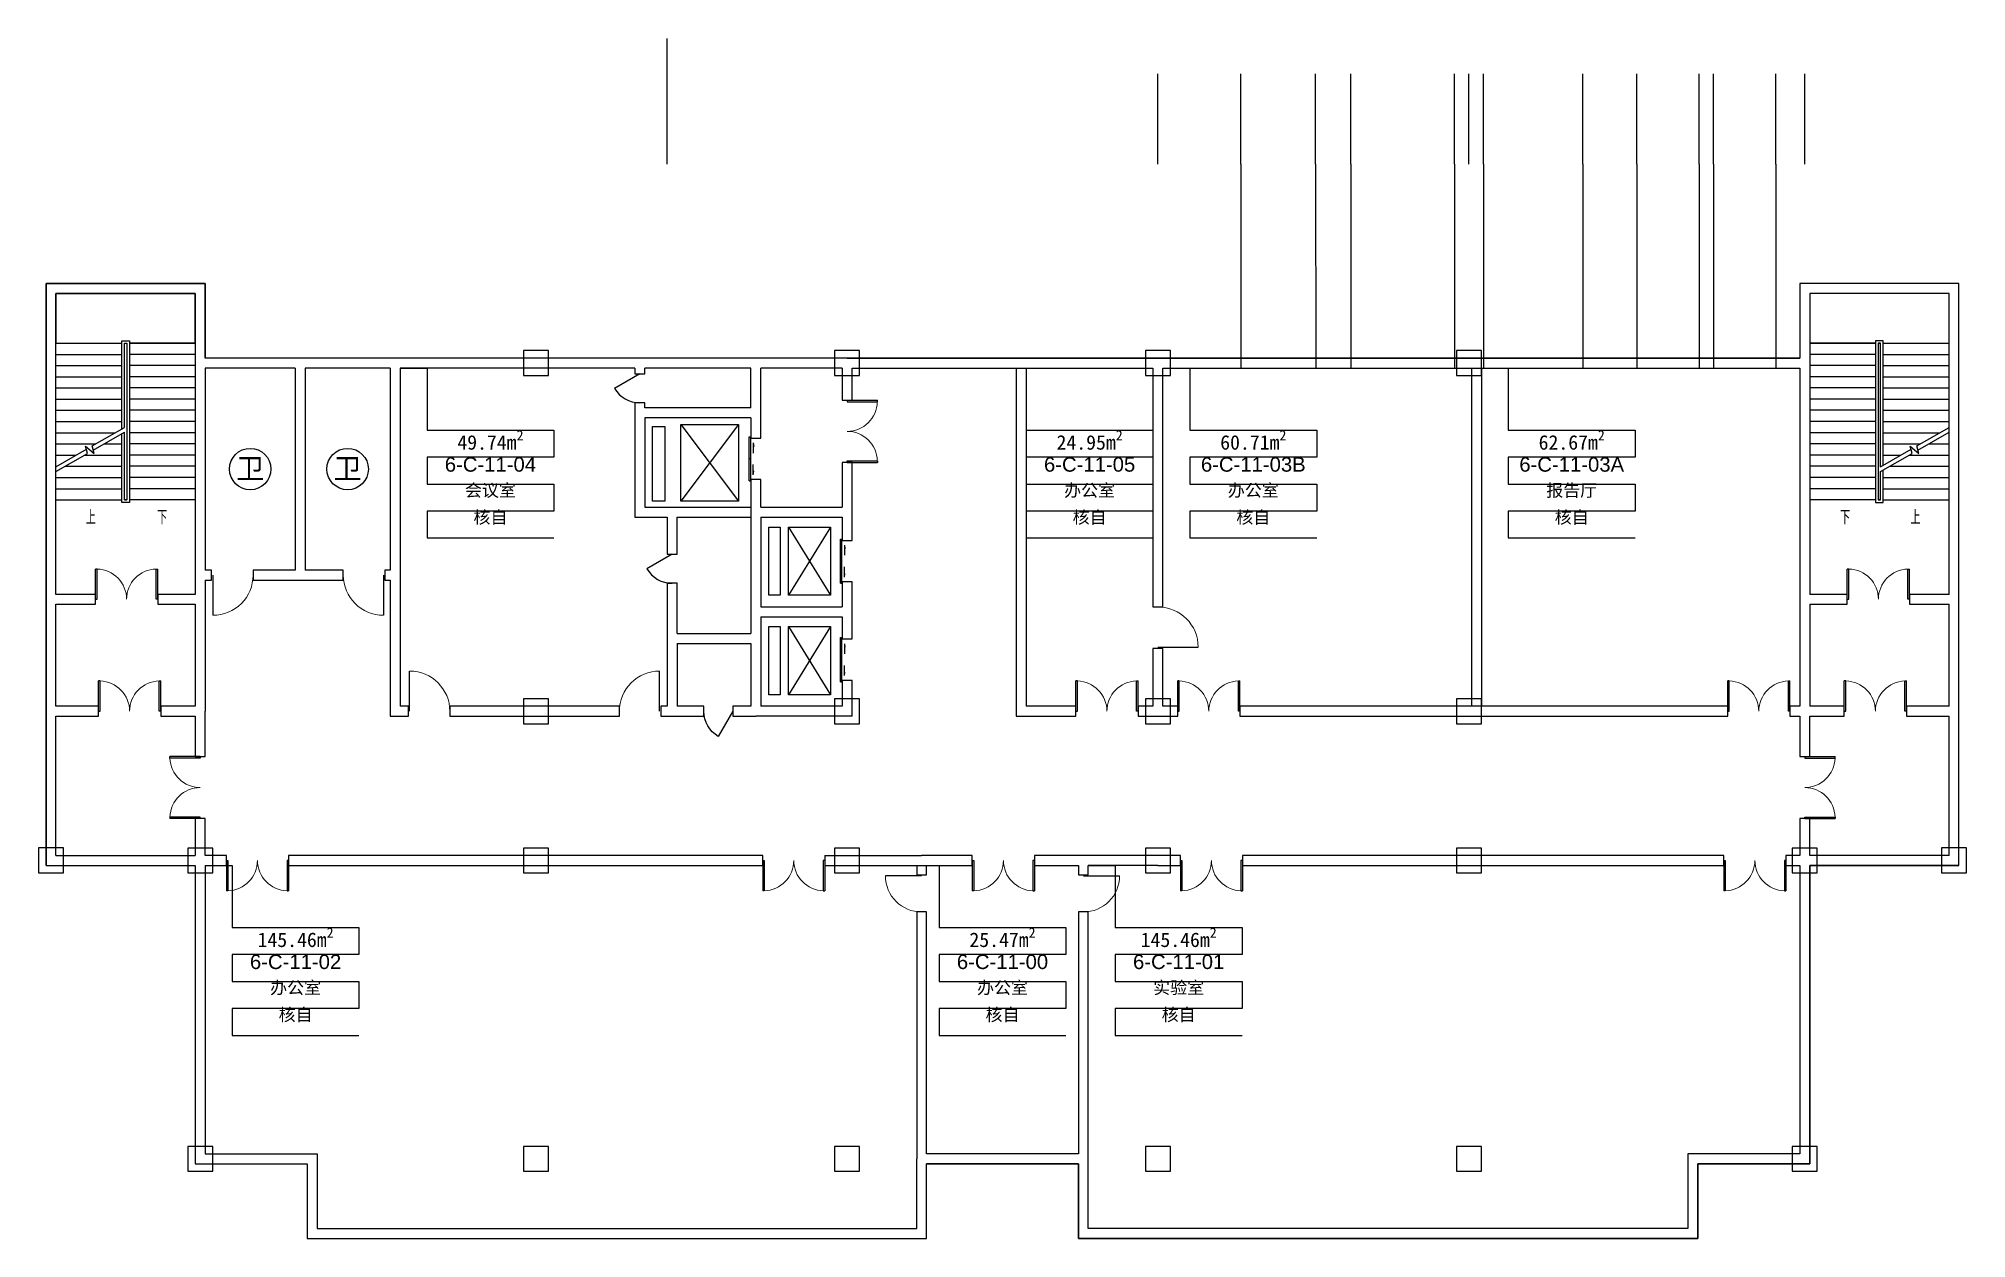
# Model space of a CAD drawing. Header units: millimetres. Extents: x 58650 to 105150, y 40680 to 69630.
import ezdxf

# ---------------------------------------------------------------- set-up
doc = ezdxf.new("R2010")
doc.units = ezdxf.units.MM
for name, color, linetype in [('4.1结构柱', 7, 'Continuous'), ('4.2墙体', 7, 'Continuous'), ('5面积', 7, 'Continuous'), ('6房间号', 7, 'Continuous'), ('7用途', 6, 'Continuous'), ('8单位', 4, 'Continuous')]:
    doc.layers.add(name, color=color, linetype=linetype)
doc.styles.add('_TCH_DIM', font='SIMPLEX', dxfattribs={"bigfont": 'GBCBIG'})
doc.styles.add('丙图', font='arial.ttf', dxfattribs={"height": 900})
doc.styles.add('乙图', font='arial.ttf', dxfattribs={"height": 600})

# ---------------------------------------------------------------- blocks, each defined once
blk = doc.blocks.new('$DorLib2D$00000002')
for p, q in [((-0.5, 0), (-0.5, 0.4875)), ((-0.475, 0.4875), (-0.5, 0.4875)), ((-0.475, 0), (-0.475, 0.4875)), ((0.475, 0), (0.475, 0.4875)), ((0.475, 0.4875), (0.5, 0.4875)), ((0.5, 0), (0.5, 0.4875)), ((-0.5, 0), (-0.475, 0)), ((0.5, 0), (0.475, 0))]:
    blk.add_line(p, q)
at = {"lineweight": 13}
for centre, start, end in [((-0.4875, 0), 0, 88.53072), ((0.4875, 0), 91.46928, 180)]:
    blk.add_arc(centre, 0.4875, start, end, dxfattribs=at)
blk = doc.blocks.new('$DorLib2D$00000130')
at = {"color": 0, "linetype": 'Continuous'}
for p, q in [((-0.533, 0.66), (-0.533, 0.513)), ((0, 0.66), (-0.533, 0.66)), ((0, 0.513), (-0.533, 0.513)), ((0, 0.513), (0, 0.66)), ((0.533, 0.66), (0, 0.66)), ((0.533, 0.513), (0, 0.513)), ((0.533, 0.66), (0.533, 0.513)), ((-0.385, 0.269), (-0.14, 0.269)), ((-0.385, 0.269), (-0.3, 0.214)), ((-0.3, 0.214), (-0.3, 0.269)), ((0.385, 0.269), (0.14, 0.269)), ((0.3, 0.214), (0.3, 0.269)), ((0.385, 0.269), (0.3, 0.214))]:
    blk.add_line(p, q, dxfattribs=at)
blk = doc.blocks.new('$DorLib2D$00000003')
blk.add_line((0.47, 0), (0.47, 0.97))
at = {"lineweight": 13}
blk.add_arc((0.47, 0), 0.97, 90, 180, dxfattribs=at)
blk = doc.blocks.new('$DorLib2D$00000228')
at = {"color": 0}
blk.add_line((0.5, 0), (0, 0.866), dxfattribs=at)
blk.add_arc((0.5, 0), 1, 120, 180, dxfattribs=at)
blk = doc.blocks.new('_FZHK')
blk.add_lwpolyline([(-0.5, -0.5), (0.5, -0.5), (0.5, 0.5), (-0.5, 0.5)], close=True)

msp = doc.modelspace()

# ---------------------------------------------------------------- linework, layer by layer
at = {"layer": '4.2墙体'}
for p, q in [((58830, 61800), (58830, 63720)), ((58830, 63720), (62670, 63720)), ((62670, 63720), (62670, 61920)), ((104970, 63720), (101130, 63720)), ((101130, 63720), (101130, 61920)), ((104970, 61800), (104970, 63720)), ((59070, 61800), (59070, 63480)), ((59070, 63480), (62430, 63480)), ((62430, 63480), (59070, 63480)), ((59070, 63480), (59070, 62280)), ((62430, 63480), (62430, 61800)), ((62430, 62280), (62430, 63480)), ((104730, 63480), (101370, 63480)), ((101370, 63480), (101370, 61800)), ((104730, 63480), (101370, 63480)), ((101370, 63480), (101370, 62280)), ((104730, 61800), (104730, 63480)), ((104730, 62280), (104730, 63480)), ((60660, 60214), (60660, 62340)), ((60660, 62340), (60840, 62340)), ((60840, 62340), (60840, 58440)), ((103140, 62340), (102960, 62340)), ((102960, 62340), (102960, 58440)), ((103140, 59331), (103140, 62340)), ((59070, 59296), (59070, 62280)), ((59070, 62280), (60660, 62280)), ((59070, 62280), (60660, 62280)), ((59070, 62010), (60660, 62010)), ((60720, 60249), (60720, 62280)), ((60720, 60249), (60720, 62280)), ((60720, 62280), (60780, 62280)), ((60720, 62280), (60780, 62280)), ((60780, 62280), (60780, 58500)), ((60780, 62280), (60780, 58500)), ((62430, 62280), (60840, 62280)), ((60840, 62280), (62430, 62280)), ((62430, 62010), (60840, 62010)), ((62430, 62280), (62430, 58500)), ((64960, 61920), (62670, 61920)), ((67250, 61920), (64960, 61920)), ((70650, 61920), (67250, 61920)), ((73150, 61920), (70650, 61920)), ((75950, 61920), (73150, 61920)), ((78150, 61920), (75950, 61920)), ((78150, 61920), (82352, 61920)), ((82352, 61920), (85650, 61920)), ((85650, 61920), (93150, 61920)), ((93150, 61920), (101130, 61920)), ((101370, 62280), (101370, 58500)), ((102960, 62280), (101370, 62280)), ((101370, 62280), (102960, 62280)), ((102960, 62010), (101370, 62010)), ((103020, 62280), (103020, 58500)), ((103080, 62280), (103020, 62280)), ((103020, 62280), (103020, 58500)), ((103020, 62280), (103080, 62280)), ((103080, 59296), (103080, 62280)), ((103080, 59296), (103080, 62280)), ((103140, 62280), (104730, 62280)), ((103140, 62280), (104730, 62280)), ((103140, 62010), (104730, 62010)), ((104730, 60249), (104730, 62280)), ((58830, 56100), (58830, 61800)), ((58830, 49680), (58830, 61800)), ((59070, 56220), (59070, 61800)), ((59070, 61740), (60660, 61740)), ((59070, 61470), (60660, 61470)), ((62430, 61740), (60840, 61740)), ((62430, 61470), (60840, 61470)), ((62430, 61800), (62430, 56686)), ((62670, 61680), (62670, 56806)), ((64840, 61680), (62670, 61680)), ((64840, 61680), (62670, 61680)), ((64840, 61680), (64840, 56806)), ((67130, 61680), (65080, 61680)), ((67130, 61680), (65080, 61680)), ((65080, 61680), (65080, 56806)), ((67130, 61680), (67130, 56806)), ((70650, 61680), (67370, 61680)), ((73030, 61680), (67370, 61680)), ((67370, 61680), (67370, 56686)), ((73030, 61680), (73030, 61540)), ((73030, 61540), (73270, 61540)), ((73270, 61540), (73270, 61680)), ((75830, 61680), (73270, 61680)), ((75830, 60720), (75830, 61680)), ((78030, 61680), (76070, 61680)), ((76070, 60600), (76070, 61680)), ((78030, 61680), (78030, 60903)), ((78270, 60903), (78270, 61680)), ((78270, 61680), (82232, 61680)), ((82232, 61680), (82232, 53280)), ((82472, 61680), (85530, 61680)), ((82472, 61680), (82472, 53520)), ((85530, 61680), (85530, 55916)), ((85770, 55916), (85770, 61680)), ((85770, 61680), (93150, 61680)), ((93150, 61680), (101130, 61680)), ((101130, 61680), (101130, 56100)), ((101370, 61800), (101370, 56220)), ((102960, 61740), (101370, 61740)), ((102960, 61470), (101370, 61470)), ((103140, 61740), (104730, 61740)), ((103140, 61470), (104730, 61470)), ((104730, 56220), (104730, 61800)), ((104970, 56100), (104970, 61800)), ((59070, 61200), (60660, 61200)), ((59070, 60930), (60660, 60930)), ((62430, 61200), (60840, 61200)), ((62430, 60930), (60840, 60930)), ((102960, 61200), (101370, 61200)), ((102960, 60930), (101370, 60930)), ((103140, 61200), (104730, 61200)), ((103140, 60930), (104730, 60930)), ((59070, 60660), (60660, 60660)), ((62430, 60660), (60840, 60660)), ((73270, 60840), (73030, 60840)), ((73030, 60840), (73030, 60600)), ((73030, 60600), (73030, 58081)), ((73270, 60720), (73270, 60840)), ((75830, 60720), (73270, 60720)), ((73270, 60480), (73270, 58321)), ((75830, 60480), (73270, 60480)), ((75830, 60480), (75830, 59990)), ((76070, 59990), (76070, 60600)), ((78030, 60903), (78270, 60903)), ((102960, 60660), (101370, 60660)), ((103140, 60660), (104730, 60660)), ((59070, 60390), (60660, 60390)), ((59070, 60120), (60496, 60120)), ((59942, 59800), (60720, 60249)), ((59969, 59700), (60720, 60134)), ((60660, 58440), (60660, 60099)), ((60720, 58500), (60720, 60134)), ((60720, 58500), (60720, 60134)), ((62430, 60390), (60840, 60390)), ((62430, 60120), (60840, 60120)), ((75531, 60319), (74142, 58466)), ((74142, 60319), (75531, 58466)), ((75830, 59990), (76070, 59990)), ((102960, 60390), (101370, 60390)), ((102960, 60120), (101370, 60120)), ((103140, 60390), (104730, 60390)), ((103140, 60120), (104506, 60120)), ((103952, 59800), (104730, 60249)), ((103979, 59700), (104730, 60134)), ((104706, 60120), (104730, 60120)), ((104730, 58500), (104730, 60134)), ((59070, 59850), (60029, 59850)), ((59070, 59296), (59804, 59720)), ((59070, 59181), (59831, 59620)), ((59070, 59580), (59561, 59580)), ((59761, 59580), (60660, 59580)), ((59831, 59620), (59784, 59792)), ((59784, 59792), (59990, 59620)), ((59990, 59620), (59942, 59800)), ((60229, 59850), (60660, 59850)), ((62430, 59850), (60840, 59850)), ((62430, 59580), (60840, 59580)), ((102960, 59850), (101370, 59850)), ((102960, 59580), (101370, 59580)), ((103080, 59296), (103814, 59720)), ((103080, 59181), (103841, 59620)), ((103140, 59850), (104039, 59850)), ((103140, 59580), (103571, 59580)), ((103771, 59580), (104730, 59580)), ((103841, 59620), (103794, 59792)), ((103794, 59792), (104000, 59620)), ((104000, 59620), (103952, 59800)), ((104239, 59850), (104730, 59850)), ((59070, 59310), (59094, 59310)), ((59070, 58500), (59070, 59181)), ((59294, 59310), (60660, 59310)), ((62430, 59310), (60840, 59310)), ((78270, 59403), (78030, 59403)), ((78030, 59403), (78030, 58320)), ((78270, 58200), (78270, 59403)), ((102960, 59310), (101370, 59310)), ((103080, 58500), (103080, 59181)), ((103080, 58500), (103080, 59181)), ((103140, 58440), (103140, 59216)), ((103304, 59310), (104730, 59310)), ((59070, 59040), (60660, 59040)), ((59070, 58770), (60660, 58770)), ((62430, 59040), (60840, 59040)), ((62430, 58770), (60840, 58770)), ((76070, 58990), (75830, 58990)), ((75830, 58990), (75830, 58200)), ((76070, 58320), (76070, 58990)), ((102960, 59040), (101370, 59040)), ((102960, 58770), (101370, 58770)), ((103140, 59040), (104730, 59040)), ((103140, 58770), (104730, 58770)), ((59070, 58500), (60660, 58500)), ((60840, 58440), (60660, 58440)), ((60780, 58500), (60720, 58500)), ((60720, 58500), (60780, 58500)), ((62430, 58500), (60840, 58500)), ((73270, 58321), (73930, 58321)), ((73930, 58321), (75830, 58321)), ((75830, 58321), (75830, 58081)), ((75830, 58200), (75830, 55800)), ((76070, 58320), (78030, 58320)), ((78270, 57522), (78270, 58200)), ((102960, 58500), (101370, 58500)), ((102960, 58440), (103140, 58440)), ((103020, 58500), (103080, 58500)), ((103080, 58500), (103020, 58500)), ((103140, 58500), (104730, 58500)), ((73030, 58081), (73810, 58081)), ((73810, 58081), (73810, 57187)), ((74050, 57187), (74050, 58081)), ((74050, 58081), (75830, 58081)), ((76070, 58080), (76070, 55920)), ((76070, 58080), (78030, 58080)), ((77750, 57844), (76742, 56197)), ((76742, 57844), (77750, 56197)), ((78030, 58080), (78030, 57522)), ((78030, 57522), (78270, 57522)), ((62825, 56806), (62670, 56806)), ((62825, 56566), (62825, 56806)), ((64840, 56806), (63825, 56806)), ((63825, 56806), (63825, 56566)), ((66001, 56806), (65080, 56806)), ((66001, 56566), (66001, 56806)), ((67130, 56806), (67001, 56806)), ((67001, 56806), (67001, 56566)), ((73810, 57187), (74050, 57187)), ((62430, 56686), (62430, 56220)), ((62670, 56566), (62670, 56100)), ((62670, 56566), (62825, 56566)), ((63825, 56566), (64960, 56566)), ((64960, 56566), (66001, 56566)), ((67001, 56566), (67130, 56566)), ((67130, 56566), (67130, 53280)), ((67370, 56686), (67370, 53520)), ((74050, 56487), (73810, 56487)), ((73810, 56487), (73810, 55158)), ((74050, 55278), (74050, 56487)), ((78270, 56522), (78030, 56522)), ((78030, 56522), (78030, 55920)), ((78270, 55800), (78270, 56522)), ((58830, 53400), (58830, 56100)), ((60024, 56220), (59070, 56220)), ((59070, 53520), (59070, 55980)), ((59070, 55980), (60024, 55980)), ((60024, 55980), (60024, 56220)), ((62430, 56220), (61524, 56220)), ((61524, 56220), (61524, 55980)), ((61524, 55980), (62430, 55980)), ((62430, 55980), (62430, 53520)), ((62670, 56100), (62670, 53400)), ((76070, 55920), (78030, 55920)), ((85530, 55916), (85770, 55916)), ((101130, 56100), (101130, 53520)), ((102276, 56220), (101370, 56220)), ((101370, 55980), (101370, 53520)), ((101370, 55980), (102276, 55980)), ((102276, 55980), (102276, 56220)), ((104730, 56220), (103776, 56220)), ((103776, 56220), (103776, 55980)), ((103776, 55980), (104730, 55980)), ((104730, 53520), (104730, 55980)), ((104970, 53400), (104970, 56100)), ((75830, 55800), (75830, 55278)), ((76070, 55680), (78030, 55680)), ((76070, 55680), (76070, 55158)), ((77750, 55444), (76742, 53797)), ((76742, 55444), (77750, 53797)), ((78030, 55680), (78030, 55145)), ((78270, 55145), (78270, 55800)), ((73810, 55158), (73810, 53520)), ((74050, 55278), (75830, 55278)), ((74050, 55038), (75830, 55038)), ((74050, 55038), (74050, 53520)), ((75830, 55038), (75830, 53520)), ((76070, 55158), (76070, 53520)), ((78030, 55145), (78270, 55145)), ((85770, 54916), (85530, 54916)), ((85530, 54916), (85530, 53520)), ((85770, 53520), (85770, 54916)), ((78270, 54145), (78030, 54145)), ((78030, 54145), (78030, 53520)), ((78270, 53280), (78270, 54145)), ((60096, 53520), (59070, 53520)), ((60096, 53280), (60096, 53520)), ((62430, 53520), (61596, 53520)), ((61596, 53520), (61596, 53280)), ((67570, 53520), (67370, 53520)), ((67570, 53280), (67570, 53520)), ((70650, 53520), (68570, 53520)), ((68570, 53520), (68570, 53280)), ((72659, 53520), (70650, 53520)), ((72659, 53280), (72659, 53520)), ((73810, 53520), (73659, 53520)), ((73659, 53520), (73659, 53280)), ((74695, 53520), (74050, 53520)), ((74695, 53280), (74695, 53520)), ((75830, 53520), (75395, 53520)), ((75395, 53520), (75395, 53280)), ((78030, 53520), (76070, 53520)), ((83669, 53520), (82472, 53520)), ((83669, 53280), (83669, 53520)), ((85530, 53520), (85169, 53520)), ((85169, 53520), (85169, 53280)), ((86126, 53520), (85770, 53520)), ((86126, 53280), (86126, 53520)), ((93150, 53520), (87626, 53520)), ((87626, 53520), (87626, 53280)), ((99392, 53520), (93150, 53520)), ((99392, 53280), (99392, 53520)), ((101130, 53520), (100892, 53520)), ((100892, 53520), (100892, 53280)), ((102204, 53520), (101370, 53520)), ((102204, 53280), (102204, 53520)), ((104730, 53520), (103704, 53520)), ((103704, 53520), (103704, 53280)), ((59070, 53280), (60096, 53280)), ((59070, 49920), (59070, 53280)), ((61596, 53280), (62430, 53280)), ((62430, 53280), (62430, 52309)), ((62670, 52309), (62670, 53400)), ((67130, 53280), (67570, 53280)), ((68570, 53280), (70650, 53280)), ((70650, 53280), (72659, 53280)), ((73659, 53280), (73930, 53280)), ((73930, 53280), (74695, 53280)), ((75395, 53280), (75950, 53280)), ((78270, 53280), (75950, 53280)), ((82232, 53280), (83669, 53280)), ((85169, 53280), (85650, 53280)), ((85650, 53280), (86126, 53280)), ((87626, 53280), (93150, 53280)), ((93150, 53280), (99392, 53280)), ((100892, 53280), (101130, 53280)), ((101130, 53280), (101130, 52309)), ((101130, 53280), (101130, 52309)), ((101370, 53280), (102204, 53280)), ((101370, 52309), (101370, 53280)), ((101370, 52309), (101370, 53280)), ((103704, 53280), (104730, 53280)), ((104730, 49920), (104730, 53280)), ((104970, 49680), (104970, 53400)), ((62430, 52309), (62670, 52309)), ((101130, 52309), (101370, 52309)), ((62670, 50809), (62430, 50809)), ((62430, 50809), (62430, 49920)), ((62670, 49920), (62670, 50809)), ((101370, 50809), (101130, 50809)), ((101130, 50809), (101130, 49920)), ((101370, 49920), (101370, 50809)), ((59070, 49920), (62430, 49920)), ((63180, 49920), (62670, 49920)), ((63180, 49680), (63180, 49920)), ((70650, 49920), (64680, 49920)), ((64680, 49920), (64680, 49680)), ((76116, 49920), (70650, 49920)), ((76116, 49920), (70650, 49920)), ((76116, 49680), (76116, 49920)), ((77616, 49920), (77616, 49680)), ((77616, 49920), (79950, 49920)), ((81172, 49920), (79950, 49920)), ((81172, 49680), (81172, 49920)), ((83850, 49920), (82672, 49920)), ((82672, 49920), (82672, 49680)), ((85650, 49920), (83850, 49920)), ((86190, 49920), (85650, 49920)), ((86190, 49680), (86190, 49920)), ((93150, 49920), (87690, 49920)), ((87690, 49920), (87690, 49680)), ((99297, 49920), (93150, 49920)), ((99297, 49680), (99297, 49920)), ((101130, 49920), (100797, 49920)), ((100797, 49920), (100797, 49680)), ((104730, 49920), (101370, 49920)), ((58830, 49680), (62430, 49680)), ((62430, 49680), (62430, 42480)), ((62670, 49680), (62670, 42720)), ((62670, 49680), (63180, 49680)), ((64680, 49680), (70650, 49680)), ((70650, 49680), (76116, 49680)), ((70650, 49680), (76116, 49680)), ((77616, 49680), (79830, 49680)), ((79830, 49680), (79830, 49457)), ((79830, 49457), (80070, 49457)), ((80070, 49457), (80070, 49680)), ((80070, 49680), (81172, 49680)), ((82672, 49680), (83730, 49680)), ((83730, 49680), (83730, 49457)), ((83730, 49457), (83970, 49457)), ((85650, 49680), (83970, 49680)), ((83970, 49457), (83970, 49680)), ((85650, 49680), (86190, 49680)), ((87690, 49680), (93150, 49680)), ((93150, 49680), (99297, 49680)), ((100797, 49680), (101130, 49680)), ((101130, 49680), (101130, 42720)), ((101370, 49680), (101370, 42480)), ((104970, 49680), (101370, 49680)), ((80070, 48557), (79830, 48557)), ((79830, 48557), (79830, 42600)), ((80070, 42720), (80070, 48557)), ((83970, 48557), (83730, 48557)), ((83730, 48557), (83730, 42720)), ((83970, 42600), (83970, 48557)), ((62430, 42480), (65130, 42480)), ((62670, 42720), (65370, 42720)), ((65130, 42480), (65130, 40680)), ((65370, 42720), (65370, 40920)), ((79830, 40920), (79830, 42600)), ((83730, 42720), (80070, 42720)), ((80070, 40680), (80070, 42480)), ((83730, 42480), (80070, 42480)), ((83730, 40680), (83730, 42480)), ((83970, 40920), (83970, 42600)), ((101130, 42720), (98430, 42720)), ((98430, 42720), (98430, 40920)), ((101370, 42480), (98670, 42480)), ((98670, 42480), (98670, 40680)), ((65130, 40680), (80070, 40680)), ((65370, 40920), (79830, 40920)), ((98670, 40680), (83730, 40680)), ((98430, 40920), (83970, 40920))]:
    msp.add_line(p, q, dxfattribs=at)
for points in [[(58830, 49680), (62430, 49680), (62430, 42480), (65130, 42480), (65130, 40680), (80070, 40680), (80070, 42480), (81900, 42480), (83730, 42480), (83730, 40680), (98670, 40680), (98670, 42480), (101370, 42480), (101370, 49680), (104970, 49680), (104970, 63720), (101130, 63720), (101130, 61920), (98840, 61920), (96550, 61920), (93150, 61920), (81900, 61920), (75950, 61920), (73150, 61920), (70650, 61920), (67250, 61920), (64960, 61920), (62670, 61920), (62670, 63720), (58830, 63720), (58830, 49680)], [(93210, 61680), (93210, 53520)], [(93450, 61680), (93450, 53520)]]:
    msp.add_lwpolyline(points, dxfattribs=at)
for points in [[(73461, 60273), (73756, 60273), (73756, 58466), (73461, 58466)], [(74142, 60319), (75531, 60319), (75531, 58466), (74142, 58466)], [(76264, 57844), (76536, 57844), (76536, 56197), (76264, 56197)], [(76742, 57844), (77750, 57844), (77750, 56197), (76742, 56197)], [(76264, 55444), (76536, 55444), (76536, 53797), (76264, 53797)], [(76742, 55444), (77750, 55444), (77750, 53797), (76742, 53797)]]:
    msp.add_lwpolyline(points, close=True, dxfattribs=at)
for centre in [(63755, 59243), (66105, 59243)]:
    msp.add_circle(centre, 500, dxfattribs=at)
at = {"layer": 'Defpoints'}
for points in [[(73810, 66600), (73810, 69630)], [(85650, 66600), (85650, 68780)], [(87650, 66600), (87650, 68780)], [(89450, 66600), (89450, 68780)], [(90300, 66600), (90300, 68780)], [(92800, 66600), (92800, 68780)], [(93150, 66600), (93150, 68780)], [(93500, 66600), (93500, 68780)], [(95900, 66600), (95900, 68780)], [(97200, 66600), (97200, 68780)], [(98700, 66600), (98700, 68780)], [(99050, 66600), (99050, 68780)], [(100550, 66600), (100550, 68780)], [(101250, 66600), (101250, 68780)], [(87650, 66600), (87650, 61680)], [(89450, 66600), (89460, 61680)], [(90300, 66600), (90300, 61680)], [(92800, 66600), (92800, 61680)], [(93500, 66600), (93500, 61680)], [(95900, 66600), (95900, 61680)], [(97200, 66600), (97200, 61680)], [(98700, 66600), (98700, 61680)], [(99050, 66600), (99050, 61680)], [(100550, 66600), (100550, 61680)], [(67370, 61680), (68020, 61680), (68020, 60180), (71078, 60180), (71078, 59530), (68020, 59530), (68020, 58880), (71078, 58880), (71078, 58230), (68020, 58230), (68020, 57580), (71078, 57580)], [(81822, 61680), (82472, 61680), (82472, 60180), (85530, 60180), (85530, 59530), (82472, 59530), (82472, 58880), (85530, 58880), (85530, 58230), (82472, 58230), (82472, 57580), (85530, 57580)], [(85770, 61680), (86420, 61680), (86420, 60180), (89478, 60180), (89478, 59530), (86420, 59530), (86420, 58880), (89478, 58880), (89478, 58230), (86420, 58230), (86420, 57580), (89478, 57580)], [(93450, 61680), (94100, 61680), (94100, 60180), (97158, 60180), (97158, 59530), (94100, 59530), (94100, 58880), (97158, 58880), (97158, 58230), (94100, 58230), (94100, 57580), (97158, 57580)], [(62670, 49680), (63320, 49680), (63320, 48180), (66378, 48180), (66378, 47530), (63320, 47530), (63320, 46880), (66378, 46880), (66378, 46230), (63320, 46230), (63320, 45580), (66378, 45580)], [(79721, 49680), (80371, 49680), (80371, 48180), (83429, 48180), (83429, 47530), (80371, 47530), (80371, 46880), (83429, 46880), (83429, 46230), (80371, 46230), (80371, 45580), (83429, 45580)], [(83970, 49680), (84620, 49680), (84620, 48180), (87678, 48180), (87678, 47530), (84620, 47530), (84620, 46880), (87678, 46880), (87678, 46230), (84620, 46230), (84620, 45580), (87678, 45580)]]:
    msp.add_lwpolyline(points, dxfattribs=at)

# ---------------------------------------------------------------- block references
at = {"layer": '4.1结构柱', "xscale": 600, "yscale": 600, "zscale": 600}
for p in [(70650, 61800), (78150, 61800), (70650, 53400), (78150, 53400), (58950, 49802), (62550, 49800), (70650, 49800), (78150, 49800), (62550, 42600), (70650, 42600), (78150, 42600)]:
    msp.add_blockref('_FZHK', p, dxfattribs=at)
at = {"layer": '4.1结构柱', "xscale": 600, "yscale": 600, "zscale": 600, "rotation": 90}
for p in [(85650, 61800), (93150, 61800), (85650, 53400), (93150, 53400), (85650, 49800), (93150, 49800), (101250, 49800), (104850, 49802), (85650, 42600), (93150, 42600), (101250, 42600)]:
    msp.add_blockref('_FZHK', p, dxfattribs=at)
at = {"layer": '4.2墙体'}
for name, p, xscale, yscale, zscale, rotation in [('$DorLib2D$00000228', (73150, 61190), -700, -700, -700, 269.9999999999778), ('$DorLib2D$00000002', (78150, 60153), -1500, -1500, -1500, 89.99999999999257), ('$DorLib2D$00000130', (75950, 59490), -1000, 240, -1000, 90.00000000008617), ('$DorLib2D$00000130', (78150, 57022), -1000, 240, -1000, 89.99999999998609), ('$DorLib2D$00000228', (73930, 56837), -700, -700, -700, 270), ('$DorLib2D$00000002', (103026, 56100), 1500, -1500, 1500, 180), ('$DorLib2D$00000003', (63325, 56686), -1000, -1000, -1000, 359.9999999999004), ('$DorLib2D$00000003', (85650, 55416), -1000, -1000, -1000, 89.99999999999689), ('$DorLib2D$00000130', (78150, 54645), -1000, 240, -1000, 90.00000000003612), ('$DorLib2D$00000002', (60846, 53400), 1500, -1500, 1500, 180.0000000000009), ('$DorLib2D$00000003', (73159, 53400), -1000, -1000, -1000, 179.9999999999806), ('$DorLib2D$00000002', (102954, 53400), 1500, 1500, 1500, 359.9999999999991), ('$DorLib2D$00000228', (75045, 53400), -700, 700, -700, 180.0000000000314), ('$DorLib2D$00000002', (62550, 51559), 1500, -1500, 1500, 269.9999999999982), ('$DorLib2D$00000002', (101250, 51559), 1500, 1500, 1500, 270.0000000000018), ('$DorLib2D$00000002', (81922, 49800), 1500, 1500, 1500, 180.0000000000641), ('$DorLib2D$00000002', (86940, 49800), 1500, 1500, 1500, 180), ('$DorLib2D$00000002', (100047, 49800), 1500, 1500, 1500, 180), ('$DorLib2D$00000003', (79950, 49007), 900, 900, 900, 89.99999999998518), ('$DorLib2D$00000003', (83850, 49007), 900, -900, 900, 90)]:
    msp.add_blockref(name, p, dxfattribs=dict(at, xscale=xscale, yscale=yscale, zscale=zscale, rotation=rotation))
for name, p, xscale, yscale, zscale in [('$DorLib2D$00000002', (60774, 56100), 1500, 1500, 1500), ('$DorLib2D$00000003', (66501, 56686), 1000, -1000, 1000), ('$DorLib2D$00000003', (68070, 53400), -1000, 1000, -1000), ('$DorLib2D$00000002', (84419, 53400), 1500, 1500, 1500), ('$DorLib2D$00000002', (86876, 53400), 1500, 1500, 1500), ('$DorLib2D$00000002', (100142, 53400), 1500, 1500, 1500), ('$DorLib2D$00000002', (63930, 49800), 1500, -1500, 1500), ('$DorLib2D$00000002', (76866, 49800), 1500, -1500, 1500)]:
    msp.add_blockref(name, p, dxfattribs=dict(at, xscale=xscale, yscale=yscale, zscale=zscale))

# ---------------------------------------------------------------- texts
at = {"layer": '4.2墙体', "style": '_TCH_DIM'}
for s, p in [('上', (59791, 57910)), ('下', (61510, 57910)), ('下', (102100, 57910)), ('上', (103801, 57910))]:
    msp.add_text(s, height=338, dxfattribs=at).set_placement(p)
at = {"layer": '4.2墙体', "char_height": 500, "attachment_point": 5, "style": '丙图'}
for insert in [(63755, 59243), (66105, 59243)]:
    msp.add_mtext('{\\fSimSun|b0|i0|c134|p2;卫}', dxfattribs=dict(at, insert=insert))
at = {"layer": '5面积', "char_height": 350, "attachment_point": 1}
for s, insert in [('\\A1;\\pxqc;49.74m{\\H0.7x;\\S2^ ;}', (68020, 60180)), ('\\A1;\\pxqc;24.95m{\\H0.7x;\\S2^ ;}', (82472, 60180)), ('\\A1;\\pxqc;60.71m{\\H0.7x;\\S2^ ;}', (86420, 60180)), ('\\A1;\\pxqc;62.67m{\\H0.7x;\\S2^ ;}', (94100, 60180)), ('\\A1;\\pxqc;145.46m{\\H0.7x;\\S2^ ;}', (63320, 48180)), ('\\A1;\\pxqc;25.47m{\\H0.7x;\\S2^ ;}', (80371, 48180)), ('\\A1;\\pxqc;145.46m{\\H0.7x;\\S2^ ;}', (84620, 48180))]:
    msp.add_mtext_dynamic_manual_height_columns(s, width=3058.05, gutter_width=2250, heights=[-357], dxfattribs=dict(at, insert=insert))
at = {"layer": '6房间号', "char_height": 350, "attachment_point": 1, "style": '乙图'}
for s, insert in [('\\A1;\\pxqc;6-C-11-04', (68020, 59530)), ('\\A1;\\pxqc;6-C-11-05', (82472, 59530)), ('\\A1;\\pxqc;6-C-11-03B', (86420, 59530)), ('\\A1;\\pxqc;6-C-11-03A', (94100, 59530)), ('\\A1;\\pxqc;6-C-11-02', (63320, 47530)), ('\\A1;\\pxqc;6-C-11-00', (80371, 47530)), ('\\A1;\\pxqc;6-C-11-01', (84620, 47530))]:
    msp.add_mtext_dynamic_manual_height_columns(s, width=3058.05, gutter_width=2250, heights=[-362], dxfattribs=dict(at, insert=insert))
at = {"layer": '7用途', "char_height": 300, "attachment_point": 1, "style": '丙图'}
for s, heights, insert in [('\\pxqc;{\\fSimSun|b0|i0|c134|p2;会议室}', [-399], (68020, 58880)), ('\\pxqc;{\\fSimSun|b0|i0|c134|p2;办公室}', [-396], (82472, 58880)), ('\\pxqc;{\\fSimSun|b0|i0|c134|p2;办公室}', [-396], (86420, 58880)), ('\\pxqc;{\\fSimSun|b0|i0|c134|p2;报告厅}', [-397], (94100, 58880)), ('\\pxqc;{\\fSimSun|b0|i0|c134|p2;办公室}', [-396], (63320, 46880)), ('\\pxqc;{\\fSimSun|b0|i0|c134|p2;办公室}', [-396], (80371, 46880)), ('\\pxqc;{\\fSimSun|b0|i0|c134|p2;实验室}', [-396], (84620, 46880))]:
    msp.add_mtext_dynamic_manual_height_columns(s, width=3058.05, gutter_width=4500, heights=heights, dxfattribs=dict(at, insert=insert))
at = {"layer": '8单位', "char_height": 300, "attachment_point": 1, "style": '丙图'}
for insert in [(68020, 58230), (82472, 58230), (86420, 58230), (94100, 58230), (63320, 46230), (80371, 46230), (84620, 46230)]:
    msp.add_mtext_dynamic_manual_height_columns('\\pxqc;{\\fSimSun|b0|i0|c134|p2;核自}', width=3058.05, gutter_width=4500, heights=[-396], dxfattribs=dict(at, insert=insert))

doc.saveas('drawing.dxf')
